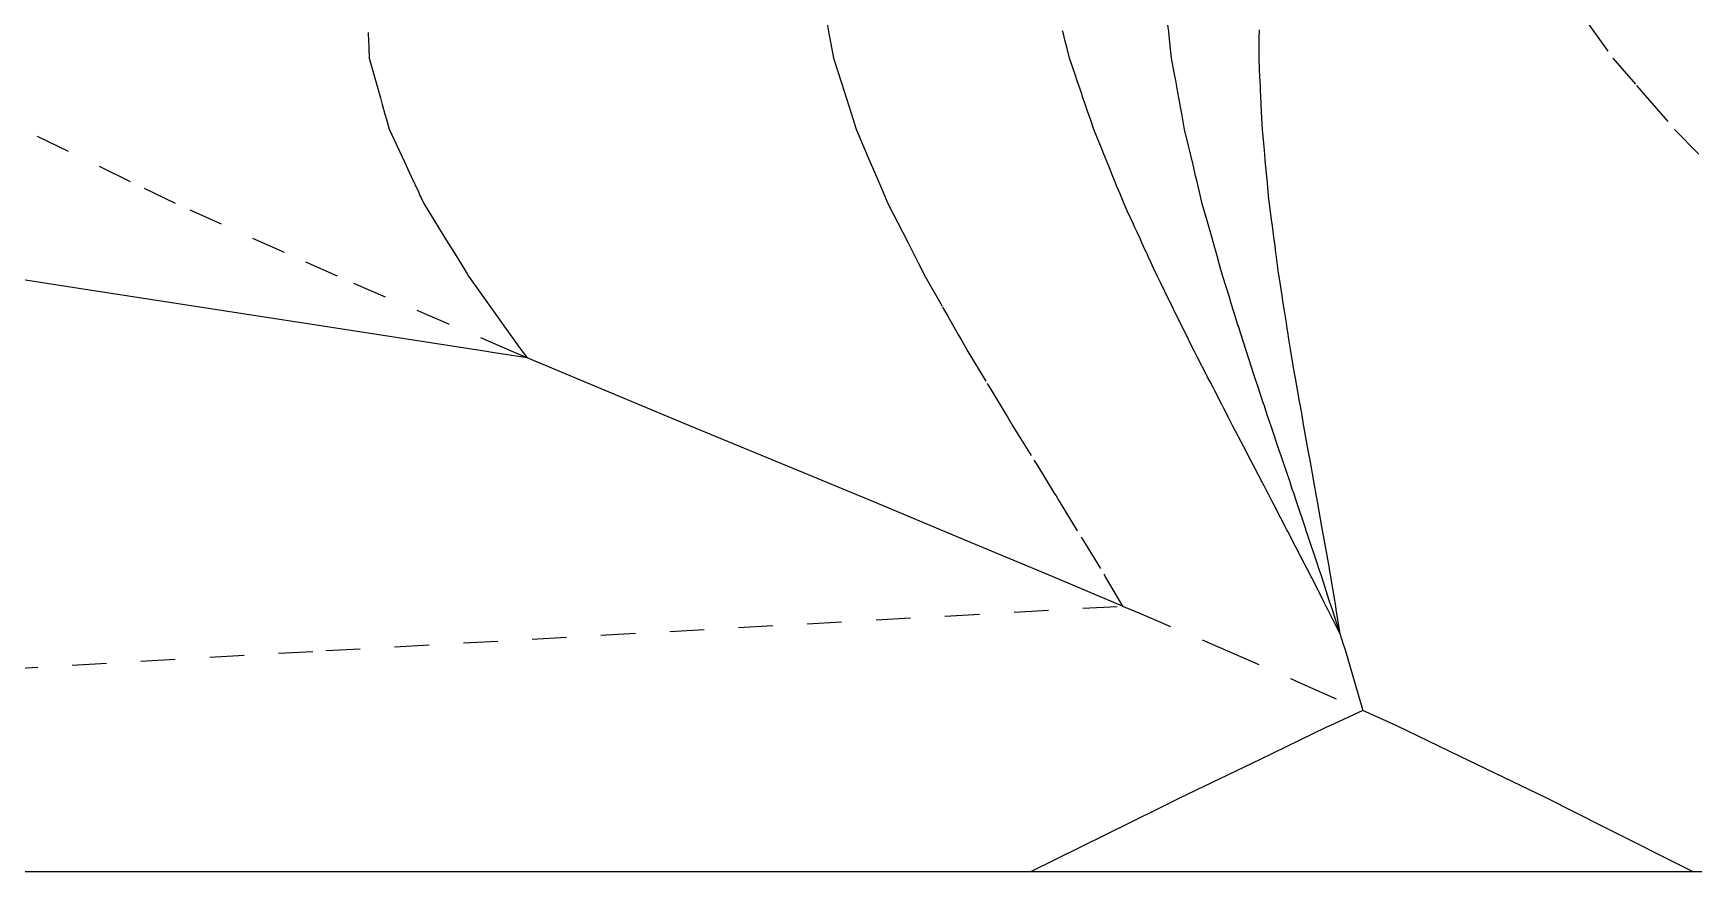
# Model space of a CAD drawing. Extents: x 11 to 203, y -288 to -10.
# Drawn here: x 63.3 to 131.4, y -248.6 to -214.3 of the extents above; entities that cross this region are included whole.
import ezdxf

# ---------------------------------------------------------------- set-up
doc = ezdxf.new("R2010")
doc.units = 0
for name, pattern in [('AI-LINETYPE-1', [2.822222, 1.411111, -1.411111]), ('AI-LINETYPE-4', [2.822222, 1.411111, -1.411111]), ('AI-LINETYPE-5', [2.822222, 1.411111, -1.411111]), ('AI-LINETYPE-6', [2.822222, 1.411111, -1.411111]), ('AI-LINETYPE-7', [2.822222, 1.411111, -1.411111])]:
    doc.linetypes.add(name, pattern=pattern)
for name, color, linetype in [('CUTLINE', 7, 'CONTINUOUS'), ('MOUNTAINLINE', 7, 'CONTINUOUS'), ('VALLEYLINE', 7, 'CONTINUOUS')]:
    doc.layers.add(name, color=color, linetype=linetype)

# ---------------------------------------------------------------- blocks, each defined once
blk = doc.blocks.new('BLOCK_2')
at = {"layer": 'VALLEYLINE', "color": 7, "linetype": 'AI-LINETYPE-1'}
blk.add_lwpolyline([(83.561, -227.546), (82.95, -227.291), (80.35, -226.174), (75.782, -224.212), (73.61, -223.236), (69.152, -221.234), (67.299, -220.337), (62.865, -218.19)], dxfattribs=at)
blk = doc.blocks.new('BLOCK_5')
at = {"layer": 'VALLEYLINE', "color": 7, "linetype": 'AI-LINETYPE-4'}
blk.add_lwpolyline([(127.015, -213.841), (128.045, -215.284), (129.017, -216.404), (129.373, -216.814), (130.574, -218.198), (131.682, -219.325)], dxfattribs=at)
blk = doc.blocks.new('BLOCK_6')
at = {"layer": 'VALLEYLINE', "color": 7, "linetype": 'AI-LINETYPE-5'}
blk.add_lwpolyline([(10.638, -243.259), (21.618, -242.599), (25.873, -242.357), (33.921, -241.897), (75.311, -239.535), (100.69, -238.119), (107.952, -237.713)], dxfattribs=at)
blk = doc.blocks.new('BLOCK_7')
at = {"layer": 'VALLEYLINE', "color": 7, "linetype": 'AI-LINETYPE-6'}
blk.add_lwpolyline([(116.86, -238.836), (116.551, -237.871), (116.502, -237.721), (116.424, -237.479), (116.114, -236.511), (116.017, -236.221), (115.999, -236.167), (115.929, -235.959), (115.551, -234.828), (115.484, -234.63), (115.461, -234.56), (115.081, -233.426), (114.968, -233.091), (114.91, -232.922), (114.848, -232.738), (114.818, -232.646), (114.518, -231.762), (114.437, -231.524), (114.39, -231.382), (114.039, -230.347), (113.913, -229.967), (113.827, -229.708), (113.765, -229.52), (113.723, -229.394), (113.498, -228.714), (113.404, -228.43), (113.337, -228.228), (113.027, -227.295), (112.892, -226.86), (112.789, -226.529), (112.728, -226.336), (112.684, -226.193), (112.518, -225.663), (112.411, -225.323), (112.331, -225.066), (112.066, -224.216), (111.931, -223.742), (111.826, -223.372), (111.774, -223.186), (111.733, -223.044), (111.622, -222.652), (111.514, -222.269), (111.431, -221.978), (111.222, -221.239), (111.093, -220.698), (110.995, -220.287), (110.95, -220.099), (110.918, -219.96), (110.844, -219.653), (110.737, -219.202), (110.658, -218.872), (110.497, -218.197), (110.393, -217.625), (110.317, -217.209), (110.285, -217.035), (110.262, -216.911), (110.222, -216.687), (110.132, -216.2), (110.07, -215.861), (109.965, -215.282), (109.895, -214.638), (109.847, -214.195), (109.828, -214.022), (109.815, -213.905), (109.795, -213.725), (109.735, -213.169), (109.694, -212.8), (109.635, -212.264), (109.621, -211.585), (109.61, -211.141), (109.607, -210.98), (109.604, -210.876), (109.602, -210.739), (109.588, -210.147), (109.58, -209.774), (109.569, -209.3), (109.621, -208.554), (109.655, -208.086), (109.666, -207.928), (109.673, -207.83), (109.681, -207.713), (109.727, -207.067), (109.755, -206.67), (109.787, -206.221), (109.926, -205.4), (110.012, -204.892), (110.039, -204.734), (110.056, -204.635), (110.074, -204.531), (110.193, -203.831), (110.266, -203.398), (110.342, -202.954), (110.574, -202.111), (110.721, -201.574), (110.763, -201.423), (110.79, -201.323), (110.816, -201.227), (111.008, -200.529), (111.133, -200.073), (111.252, -199.641), (111.571, -198.828), (111.793, -198.264), (111.85, -198.121), (111.889, -198.018), (111.926, -197.925), (112.178, -197.285), (112.365, -196.811), (112.532, -196.383), (112.9, -195.646), (113.198, -195.048), (113.265, -194.916), (113.321, -194.802), (113.371, -194.702), (113.643, -194.157), (113.886, -193.669), (114.102, -193.237), (114.496, -192.598), (114.896, -191.948), (114.971, -191.828), (115.052, -191.695), (115.125, -191.578), (115.391, -191.146), (115.703, -190.641), (115.985, -190.184), (116.333, -189.679), (116.807, -188.989), (116.879, -188.886), (116.988, -188.729), (117.088, -188.584), (117.299, -188.276), (117.646, -187.774), (117.976, -187.294), (118.284, -186.874), (118.888, -186.047), (118.955, -185.956), (119.109, -185.746), (119.262, -185.538), (119.422, -185.318), (119.829, -184.763), (120.251, -184.185), (120.456, -183.915), (121.124, -183.035), (121.17, -182.974), (121.358, -182.724), (121.568, -182.448), (121.654, -182.336), (122.061, -181.798), (122.533, -181.174), (122.64, -181.036), (123.414, -180.029), (123.675, -179.691), (123.979, -179.294), (124.422, -178.718), (124.709, -178.344), (125.231, -177.983), (126.801, -176.917), (127.32, -176.563), (128.071, -176.053), (128.792, -175.562), (129.88, -174.822), (130.964, -174.085), (124.707, -178.344), (123.298, -178.749), (121.267, -179.337), (121.058, -179.397), (119.585, -179.823), (118.44, -180.154), (114.922, -181.172), (113.953, -181.456), (111.783, -182.091), (109.954, -182.627), (109.295, -182.82), (108.355, -183.095), (107.515, -183.341), (104.646, -184.182), (102.701, -184.769), (100.846, -185.33), (99.095, -185.86), (98.181, -186.136), (97.526, -186.334), (96.874, -186.532), (94.364, -187.291), (91.838, -188.098), (90.449, -188.542), (89.012, -189.001), (88.098, -189.294), (87.687, -189.425), (87.243, -189.567), (85.328, -190.179), (82.221, -191.282), (81.074, -191.689), (79.823, -192.133), (78.9, -192.461), (78.613, -192.563), (78.288, -192.678), (76.728, -193.232), (73.534, -194.617)], dxfattribs=at)
at = {"layer": 'VALLEYLINE', "color": 7, "linetype": 'AI-LINETYPE-7'}
blk.add_lwpolyline([(114.228, -185.617), (113.867, -185.904), (113.847, -185.888), (113.461, -186.165), (111.888, -187.292), (111.009, -187.96), (110.049, -188.687), (109.771, -188.899), (109.464, -189.132), (108.081, -190.181), (107.235, -190.896), (106.265, -191.715), (106.037, -191.908), (105.775, -192.13), (104.467, -193.235), (103.738, -193.991), (102.888, -194.871), (102.713, -195.052), (102.512, -195.261), (101.432, -196.381), (100.808, -197.195), (100.097, -198.122), (99.957, -198.305), (99.801, -198.508), (98.936, -199.638), (98.462, -200.509), (97.951, -201.446), (97.846, -201.641), (97.735, -201.844), (97.132, -202.951), (96.817, -203.86), (96.505, -204.759), (96.431, -204.972), (96.361, -205.175), (95.999, -206.219), (95.855, -207.126), (95.726, -207.934), (95.689, -208.165), (95.658, -208.363), (95.509, -209.297), (95.525, -210.222), (95.537, -210.953), (95.542, -211.216), (95.545, -211.415), (95.56, -212.262), (95.741, -213.258), (95.865, -213.942), (95.924, -214.268), (95.962, -214.481), (96.107, -215.28), (96.433, -216.297), (96.623, -216.89), (96.747, -217.274), (96.815, -217.487), (97.041, -218.193), (97.52, -219.315), (97.752, -219.858), (97.964, -220.354), (98.06, -220.578), (98.341, -221.236), (98.934, -222.393), (99.164, -222.843), (99.471, -223.441), (99.581, -223.656), (99.867, -224.213), (100.583, -225.472), (100.796, -225.849), (101.232, -226.615), (101.349, -226.82), (101.617, -227.292), (102.41, -228.603), (102.579, -228.885), (103.145, -229.82), (103.249, -229.992), (103.462, -230.344), (104.32, -231.734), (104.436, -231.92), (105.154, -233.083), (105.228, -233.203), (105.364, -233.423), (106.256, -234.884), (106.31, -234.973), (107.184, -236.403), (107.208, -236.442), (107.248, -236.509), (107.952, -237.713), (108.615, -237.994), (112.253, -239.538), (115.411, -240.936), (117.804, -241.992)], dxfattribs=at)
blk = doc.blocks.new('BLOCK_408')
at = {"layer": 'MOUNTAINLINE', "color": 7}
blk.add_lwpolyline([(107.249, -247.075), (104.184, -248.586)], dxfattribs=at)
blk = doc.blocks.new('BLOCK_409')
at = {"layer": 'MOUNTAINLINE', "color": 7}
blk.add_lwpolyline([(109.437, -245.998), (107.249, -247.075)], dxfattribs=at)
blk = doc.blocks.new('BLOCK_410')
at = {"layer": 'MOUNTAINLINE', "color": 7}
blk.add_lwpolyline([(113.587, -243.989), (110.283, -245.582)], dxfattribs=at)
blk = doc.blocks.new('BLOCK_411')
at = {"layer": 'MOUNTAINLINE', "color": 7}
blk.add_lwpolyline([(116.286, -242.688), (113.587, -243.989)], dxfattribs=at)
blk = doc.blocks.new('BLOCK_412')
at = {"layer": 'MOUNTAINLINE', "color": 7}
blk.add_lwpolyline([(116.451, -242.609), (116.286, -242.688)], dxfattribs=at)
blk = doc.blocks.new('BLOCK_413')
at = {"layer": 'MOUNTAINLINE', "color": 7}
blk.add_lwpolyline([(119.2, -242.609), (117.805, -241.992)], dxfattribs=at)
blk = doc.blocks.new('BLOCK_414')
at = {"layer": 'MOUNTAINLINE', "color": 7}
blk.add_lwpolyline([(117.805, -241.992), (116.451, -242.609)], dxfattribs=at)
blk = doc.blocks.new('BLOCK_415')
at = {"layer": 'MOUNTAINLINE', "color": 7}
blk.add_lwpolyline([(121.79, -243.864), (119.2, -242.609)], dxfattribs=at)
blk = doc.blocks.new('BLOCK_416')
at = {"layer": 'MOUNTAINLINE', "color": 7}
blk.add_lwpolyline([(125.342, -245.583), (121.79, -243.864)], dxfattribs=at)
blk = doc.blocks.new('BLOCK_417')
at = {"layer": 'MOUNTAINLINE', "color": 7}
blk.add_lwpolyline([(110.283, -245.582), (109.437, -245.998)], dxfattribs=at)
blk = doc.blocks.new('BLOCK_418')
at = {"layer": 'MOUNTAINLINE', "color": 7}
blk.add_lwpolyline([(127.687, -246.758), (125.342, -245.583)], dxfattribs=at)
blk = doc.blocks.new('BLOCK_419')
at = {"layer": 'MOUNTAINLINE', "color": 7}
blk.add_lwpolyline([(131.339, -248.587), (127.687, -246.758)], dxfattribs=at)
blk = doc.blocks.new('BLOCK_494')
at = {"layer": 'MOUNTAINLINE', "color": 7}
blk.add_lwpolyline([(113.538, -214.98), (113.534, -215.283)], dxfattribs=at)
blk = doc.blocks.new('BLOCK_495')
at = {"layer": 'MOUNTAINLINE', "color": 7}
blk.add_lwpolyline([(113.545, -214.468), (113.538, -214.98)], dxfattribs=at)
blk = doc.blocks.new('BLOCK_496')
at = {"layer": 'MOUNTAINLINE', "color": 7}
blk.add_lwpolyline([(113.55, -214.118), (113.545, -214.468)], dxfattribs=at)
blk = doc.blocks.new('BLOCK_497')
at = {"layer": 'MOUNTAINLINE', "color": 7}
blk.add_lwpolyline([(113.588, -216.422), (113.598, -216.636)], dxfattribs=at)
blk = doc.blocks.new('BLOCK_498')
at = {"layer": 'MOUNTAINLINE', "color": 7}
blk.add_lwpolyline([(113.568, -216.025), (113.588, -216.422)], dxfattribs=at)
blk = doc.blocks.new('BLOCK_499')
at = {"layer": 'MOUNTAINLINE', "color": 7}
blk.add_lwpolyline([(113.556, -215.749), (113.568, -216.025)], dxfattribs=at)
blk = doc.blocks.new('BLOCK_500')
at = {"layer": 'MOUNTAINLINE', "color": 7}
blk.add_lwpolyline([(113.534, -215.283), (113.556, -215.749)], dxfattribs=at)
blk = doc.blocks.new('BLOCK_501')
at = {"layer": 'MOUNTAINLINE', "color": 7}
blk.add_lwpolyline([(113.618, -217.067), (113.621, -217.14)], dxfattribs=at)
blk = doc.blocks.new('BLOCK_502')
at = {"layer": 'MOUNTAINLINE', "color": 7}
blk.add_lwpolyline([(113.611, -216.923), (113.618, -217.067)], dxfattribs=at)
blk = doc.blocks.new('BLOCK_503')
at = {"layer": 'MOUNTAINLINE', "color": 7}
blk.add_lwpolyline([(113.606, -216.821), (113.611, -216.923)], dxfattribs=at)
blk = doc.blocks.new('BLOCK_504')
at = {"layer": 'MOUNTAINLINE', "color": 7}
blk.add_lwpolyline([(113.598, -216.636), (113.606, -216.821)], dxfattribs=at)
blk = doc.blocks.new('BLOCK_505')
at = {"layer": 'MOUNTAINLINE', "color": 7}
blk.add_lwpolyline([(113.661, -217.965), (113.671, -218.197)], dxfattribs=at)
blk = doc.blocks.new('BLOCK_506')
at = {"layer": 'MOUNTAINLINE', "color": 7}
blk.add_lwpolyline([(113.638, -217.486), (113.661, -217.965)], dxfattribs=at)
blk = doc.blocks.new('BLOCK_507')
at = {"layer": 'MOUNTAINLINE', "color": 7}
blk.add_lwpolyline([(113.621, -217.14), (113.638, -217.486)], dxfattribs=at)
blk = doc.blocks.new('BLOCK_508')
at = {"layer": 'MOUNTAINLINE', "color": 7}
blk.add_lwpolyline([(113.788, -219.436), (113.805, -219.607)], dxfattribs=at)
blk = doc.blocks.new('BLOCK_509')
at = {"layer": 'MOUNTAINLINE', "color": 7}
blk.add_lwpolyline([(113.752, -219.05), (113.788, -219.436)], dxfattribs=at)
blk = doc.blocks.new('BLOCK_510')
at = {"layer": 'MOUNTAINLINE', "color": 7}
blk.add_lwpolyline([(113.725, -218.768), (113.752, -219.05)], dxfattribs=at)
blk = doc.blocks.new('BLOCK_511')
at = {"layer": 'MOUNTAINLINE', "color": 7}
blk.add_lwpolyline([(113.671, -218.197), (113.725, -218.768)], dxfattribs=at)
blk = doc.blocks.new('BLOCK_512')
at = {"layer": 'MOUNTAINLINE', "color": 7}
blk.add_lwpolyline([(113.856, -220.154), (113.862, -220.222)], dxfattribs=at)
blk = doc.blocks.new('BLOCK_513')
at = {"layer": 'MOUNTAINLINE', "color": 7}
blk.add_lwpolyline([(113.841, -219.991), (113.856, -220.154)], dxfattribs=at)
blk = doc.blocks.new('BLOCK_514')
at = {"layer": 'MOUNTAINLINE', "color": 7}
blk.add_lwpolyline([(113.829, -219.871), (113.841, -219.991)], dxfattribs=at)
blk = doc.blocks.new('BLOCK_515')
at = {"layer": 'MOUNTAINLINE', "color": 7}
blk.add_lwpolyline([(113.805, -219.607), (113.829, -219.871)], dxfattribs=at)
blk = doc.blocks.new('BLOCK_516')
at = {"layer": 'MOUNTAINLINE', "color": 7}
blk.add_lwpolyline([(113.941, -221.053), (113.959, -221.239)], dxfattribs=at)
blk = doc.blocks.new('BLOCK_517')
at = {"layer": 'MOUNTAINLINE', "color": 7}
blk.add_lwpolyline([(113.897, -220.58), (113.941, -221.053)], dxfattribs=at)
blk = doc.blocks.new('BLOCK_518')
at = {"layer": 'MOUNTAINLINE', "color": 7}
blk.add_lwpolyline([(113.862, -220.222), (113.897, -220.58)], dxfattribs=at)
blk = doc.blocks.new('BLOCK_519')
at = {"layer": 'MOUNTAINLINE', "color": 7}
blk.add_lwpolyline([(114.125, -222.491), (114.141, -222.613)], dxfattribs=at)
blk = doc.blocks.new('BLOCK_520')
at = {"layer": 'MOUNTAINLINE', "color": 7}
blk.add_lwpolyline([(114.08, -222.149), (114.125, -222.491)], dxfattribs=at)
blk = doc.blocks.new('BLOCK_521')
at = {"layer": 'MOUNTAINLINE', "color": 7}
blk.add_lwpolyline([(114.045, -221.891), (114.08, -222.149)], dxfattribs=at)
blk = doc.blocks.new('BLOCK_522')
at = {"layer": 'MOUNTAINLINE', "color": 7}
blk.add_lwpolyline([(113.959, -221.239), (114.045, -221.891)], dxfattribs=at)
blk = doc.blocks.new('BLOCK_523')
at = {"layer": 'MOUNTAINLINE', "color": 7}
blk.add_lwpolyline([(114.227, -223.259), (114.234, -223.316)], dxfattribs=at)
blk = doc.blocks.new('BLOCK_524')
at = {"layer": 'MOUNTAINLINE', "color": 7}
blk.add_lwpolyline([(114.205, -223.091), (114.227, -223.259)], dxfattribs=at)
blk = doc.blocks.new('BLOCK_525')
at = {"layer": 'MOUNTAINLINE', "color": 7}
blk.add_lwpolyline([(114.188, -222.965), (114.205, -223.091)], dxfattribs=at)
blk = doc.blocks.new('BLOCK_526')
at = {"layer": 'MOUNTAINLINE', "color": 7}
blk.add_lwpolyline([(114.141, -222.613), (114.188, -222.965)], dxfattribs=at)
blk = doc.blocks.new('BLOCK_527')
at = {"layer": 'MOUNTAINLINE', "color": 7}
blk.add_lwpolyline([(114.336, -224.08), (114.354, -224.216)], dxfattribs=at)
blk = doc.blocks.new('BLOCK_528')
at = {"layer": 'MOUNTAINLINE', "color": 7}
blk.add_lwpolyline([(114.28, -223.649), (114.336, -224.08)], dxfattribs=at)
blk = doc.blocks.new('BLOCK_529')
at = {"layer": 'MOUNTAINLINE', "color": 7}
blk.add_lwpolyline([(114.234, -223.316), (114.28, -223.649)], dxfattribs=at)
blk = doc.blocks.new('BLOCK_530')
at = {"layer": 'MOUNTAINLINE', "color": 7}
blk.add_lwpolyline([(114.564, -225.541), (114.578, -225.63)], dxfattribs=at)
blk = doc.blocks.new('BLOCK_531')
at = {"layer": 'MOUNTAINLINE', "color": 7}
blk.add_lwpolyline([(114.514, -225.227), (114.564, -225.541)], dxfattribs=at)
blk = doc.blocks.new('BLOCK_532')
at = {"layer": 'MOUNTAINLINE', "color": 7}
blk.add_lwpolyline([(114.477, -224.992), (114.514, -225.227)], dxfattribs=at)
blk = doc.blocks.new('BLOCK_533')
at = {"layer": 'MOUNTAINLINE', "color": 7}
blk.add_lwpolyline([(114.354, -224.216), (114.477, -224.992)], dxfattribs=at)
blk = doc.blocks.new('BLOCK_534')
at = {"layer": 'MOUNTAINLINE', "color": 7}
blk.add_lwpolyline([(114.705, -226.432), (114.712, -226.48)], dxfattribs=at)
blk = doc.blocks.new('BLOCK_535')
at = {"layer": 'MOUNTAINLINE', "color": 7}
blk.add_lwpolyline([(114.676, -226.253), (114.705, -226.432)], dxfattribs=at)
blk = doc.blocks.new('BLOCK_536')
at = {"layer": 'MOUNTAINLINE', "color": 7}
blk.add_lwpolyline([(114.655, -226.12), (114.676, -226.253)], dxfattribs=at)
blk = doc.blocks.new('BLOCK_537')
at = {"layer": 'MOUNTAINLINE', "color": 7}
blk.add_lwpolyline([(114.578, -225.63), (114.655, -226.12)], dxfattribs=at)
blk = doc.blocks.new('BLOCK_538')
at = {"layer": 'MOUNTAINLINE', "color": 7}
blk.add_lwpolyline([(114.824, -227.195), (114.841, -227.295)], dxfattribs=at)
blk = doc.blocks.new('BLOCK_539')
at = {"layer": 'MOUNTAINLINE', "color": 7}
blk.add_lwpolyline([(114.76, -226.788), (114.824, -227.195)], dxfattribs=at)
blk = doc.blocks.new('BLOCK_540')
at = {"layer": 'MOUNTAINLINE', "color": 7}
blk.add_lwpolyline([(114.712, -226.48), (114.76, -226.788)], dxfattribs=at)
blk = doc.blocks.new('BLOCK_541')
at = {"layer": 'MOUNTAINLINE', "color": 7}
blk.add_lwpolyline([(115.074, -228.63), (115.084, -228.689)], dxfattribs=at)
blk = doc.blocks.new('BLOCK_542')
at = {"layer": 'MOUNTAINLINE', "color": 7}
blk.add_lwpolyline([(115.027, -228.361), (115.074, -228.63)], dxfattribs=at)
blk = doc.blocks.new('BLOCK_543')
at = {"layer": 'MOUNTAINLINE', "color": 7}
blk.add_lwpolyline([(114.993, -228.171), (115.027, -228.361)], dxfattribs=at)
blk = doc.blocks.new('BLOCK_544')
at = {"layer": 'MOUNTAINLINE', "color": 7}
blk.add_lwpolyline([(114.841, -227.295), (114.993, -228.171)], dxfattribs=at)
blk = doc.blocks.new('BLOCK_545')
at = {"layer": 'MOUNTAINLINE', "color": 7}
blk.add_lwpolyline([(115.217, -229.454), (115.256, -229.669)], dxfattribs=at)
blk = doc.blocks.new('BLOCK_546')
at = {"layer": 'MOUNTAINLINE', "color": 7}
blk.add_lwpolyline([(115.197, -229.334), (115.217, -229.454)], dxfattribs=at)
blk = doc.blocks.new('BLOCK_547')
at = {"layer": 'MOUNTAINLINE', "color": 7}
blk.add_lwpolyline([(115.084, -228.689), (115.197, -229.334)], dxfattribs=at)
blk = doc.blocks.new('BLOCK_548')
at = {"layer": 'MOUNTAINLINE', "color": 7}
blk.add_lwpolyline([(115.362, -230.28), (115.373, -230.347)], dxfattribs=at)
blk = doc.blocks.new('BLOCK_549')
at = {"layer": 'MOUNTAINLINE', "color": 7}
blk.add_lwpolyline([(115.298, -229.916), (115.362, -230.28)], dxfattribs=at)
blk = doc.blocks.new('BLOCK_550')
at = {"layer": 'MOUNTAINLINE', "color": 7}
blk.add_lwpolyline([(115.256, -229.669), (115.298, -229.916)], dxfattribs=at)
blk = doc.blocks.new('BLOCK_551')
at = {"layer": 'MOUNTAINLINE', "color": 7}
blk.add_lwpolyline([(115.578, -231.477), (115.626, -231.744)], dxfattribs=at)
blk = doc.blocks.new('BLOCK_552')
at = {"layer": 'MOUNTAINLINE', "color": 7}
blk.add_lwpolyline([(115.553, -231.341), (115.578, -231.477)], dxfattribs=at)
blk = doc.blocks.new('BLOCK_553')
at = {"layer": 'MOUNTAINLINE', "color": 7}
blk.add_lwpolyline([(115.373, -230.347), (115.553, -231.341)], dxfattribs=at)
blk = doc.blocks.new('BLOCK_554')
at = {"layer": 'MOUNTAINLINE', "color": 7}
blk.add_lwpolyline([(115.797, -232.691), (115.834, -232.895)], dxfattribs=at)
blk = doc.blocks.new('BLOCK_555')
at = {"layer": 'MOUNTAINLINE', "color": 7}
blk.add_lwpolyline([(115.78, -232.602), (115.797, -232.691)], dxfattribs=at)
blk = doc.blocks.new('BLOCK_556')
at = {"layer": 'MOUNTAINLINE', "color": 7}
blk.add_lwpolyline([(115.626, -231.744), (115.78, -232.602)], dxfattribs=at)
blk = doc.blocks.new('BLOCK_557')
at = {"layer": 'MOUNTAINLINE', "color": 7}
blk.add_lwpolyline([(115.863, -233.06), (115.929, -233.426)], dxfattribs=at)
blk = doc.blocks.new('BLOCK_558')
at = {"layer": 'MOUNTAINLINE', "color": 7}
blk.add_lwpolyline([(115.834, -232.895), (115.863, -233.06)], dxfattribs=at)
blk = doc.blocks.new('BLOCK_559')
at = {"layer": 'MOUNTAINLINE', "color": 7}
blk.add_lwpolyline([(116.138, -234.605), (116.177, -234.818)], dxfattribs=at)
blk = doc.blocks.new('BLOCK_560')
at = {"layer": 'MOUNTAINLINE', "color": 7}
blk.add_lwpolyline([(116.127, -234.536), (116.138, -234.605)], dxfattribs=at)
blk = doc.blocks.new('BLOCK_561')
at = {"layer": 'MOUNTAINLINE', "color": 7}
blk.add_lwpolyline([(115.929, -233.426), (116.127, -234.536)], dxfattribs=at)
blk = doc.blocks.new('BLOCK_562')
at = {"layer": 'MOUNTAINLINE', "color": 7}
blk.add_lwpolyline([(116.375, -235.937), (116.414, -236.154)], dxfattribs=at)
blk = doc.blocks.new('BLOCK_563')
at = {"layer": 'MOUNTAINLINE', "color": 7}
blk.add_lwpolyline([(116.177, -234.818), (116.375, -235.937)], dxfattribs=at)
blk = doc.blocks.new('BLOCK_564')
at = {"layer": 'MOUNTAINLINE', "color": 7}
blk.add_lwpolyline([(116.423, -236.207), (116.476, -236.511)], dxfattribs=at)
blk = doc.blocks.new('BLOCK_565')
at = {"layer": 'MOUNTAINLINE', "color": 7}
blk.add_lwpolyline([(116.414, -236.154), (116.423, -236.207)], dxfattribs=at)
blk = doc.blocks.new('BLOCK_566')
at = {"layer": 'MOUNTAINLINE', "color": 7}
blk.add_lwpolyline([(116.7, -237.865), (116.861, -238.835)], dxfattribs=at)
blk = doc.blocks.new('BLOCK_567')
at = {"layer": 'MOUNTAINLINE', "color": 7}
blk.add_lwpolyline([(116.675, -237.714), (116.7, -237.865)], dxfattribs=at)
blk = doc.blocks.new('BLOCK_568')
at = {"layer": 'MOUNTAINLINE', "color": 7}
blk.add_lwpolyline([(116.635, -237.472), (116.675, -237.714)], dxfattribs=at)
blk = doc.blocks.new('BLOCK_569')
at = {"layer": 'MOUNTAINLINE', "color": 7}
blk.add_lwpolyline([(116.476, -236.511), (116.635, -237.472)], dxfattribs=at)
blk = doc.blocks.new('BLOCK_570')
at = {"layer": 'MOUNTAINLINE', "color": 7}
blk.add_lwpolyline([(116.859, -238.835), (117, -239.273)], dxfattribs=at)
blk = doc.blocks.new('BLOCK_571')
at = {"layer": 'MOUNTAINLINE', "color": 7}
blk.add_lwpolyline([(117, -239.273), (117.034, -239.38)], dxfattribs=at)
blk = doc.blocks.new('BLOCK_572')
at = {"layer": 'MOUNTAINLINE', "color": 7}
blk.add_lwpolyline([(117.034, -239.38), (117.085, -239.54)], dxfattribs=at)
blk = doc.blocks.new('BLOCK_573')
at = {"layer": 'MOUNTAINLINE', "color": 7}
blk.add_lwpolyline([(117.085, -239.54), (117.485, -240.903)], dxfattribs=at)
blk = doc.blocks.new('BLOCK_574')
at = {"layer": 'MOUNTAINLINE', "color": 7}
blk.add_lwpolyline([(117.485, -240.903), (117.805, -241.992)], dxfattribs=at)
blk = doc.blocks.new('BLOCK_640')
at = {"layer": 'MOUNTAINLINE', "color": 7}
blk.add_lwpolyline([(65.187, -224.712), (61.943, -224.21)], dxfattribs=at)
blk = doc.blocks.new('BLOCK_641')
at = {"layer": 'MOUNTAINLINE', "color": 7}
blk.add_lwpolyline([(82.119, -227.326), (81.89, -227.292)], dxfattribs=at)
blk = doc.blocks.new('BLOCK_642')
at = {"layer": 'MOUNTAINLINE', "color": 7}
blk.add_lwpolyline([(87.339, -229.126), (83.561, -227.546)], dxfattribs=at)
blk = doc.blocks.new('BLOCK_643')
at = {"layer": 'MOUNTAINLINE', "color": 7}
blk.add_lwpolyline([(83.561, -227.546), (82.119, -227.326)], dxfattribs=at)
blk = doc.blocks.new('BLOCK_644')
at = {"layer": 'MOUNTAINLINE', "color": 7}
blk.add_lwpolyline([(107.951, -237.713), (105.113, -236.509)], dxfattribs=at)
blk = doc.blocks.new('BLOCK_645')
at = {"layer": 'MOUNTAINLINE', "color": 7}
blk.add_lwpolyline([(94.451, -232.08), (90.253, -230.343)], dxfattribs=at)
blk = doc.blocks.new('BLOCK_646')
at = {"layer": 'MOUNTAINLINE', "color": 7}
blk.add_lwpolyline([(101.603, -235.049), (97.696, -233.422)], dxfattribs=at)
blk = doc.blocks.new('BLOCK_647')
at = {"layer": 'MOUNTAINLINE', "color": 7}
blk.add_lwpolyline([(105.113, -236.509), (101.603, -235.049)], dxfattribs=at)
blk = doc.blocks.new('BLOCK_648')
at = {"layer": 'MOUNTAINLINE', "color": 7}
blk.add_lwpolyline([(97.696, -233.422), (94.451, -232.08)], dxfattribs=at)
blk = doc.blocks.new('BLOCK_649')
at = {"layer": 'MOUNTAINLINE', "color": 7}
blk.add_lwpolyline([(90.253, -230.343), (87.339, -229.126)], dxfattribs=at)
blk = doc.blocks.new('BLOCK_650')
at = {"layer": 'MOUNTAINLINE', "color": 7}
blk.add_lwpolyline([(81.89, -227.292), (75.192, -226.257)], dxfattribs=at)
blk = doc.blocks.new('BLOCK_651')
at = {"layer": 'MOUNTAINLINE', "color": 7}
blk.add_lwpolyline([(75.192, -226.257), (65.187, -224.712)], dxfattribs=at)
blk = doc.blocks.new('BLOCK_746')
at = {"layer": 'MOUNTAINLINE', "color": 7}
blk.add_lwpolyline([(83.339, -227.26), (83.561, -227.546)], dxfattribs=at)
blk = doc.blocks.new('BLOCK_747')
at = {"layer": 'MOUNTAINLINE', "color": 7}
blk.add_lwpolyline([(82.415, -225.967), (82.51, -226.099)], dxfattribs=at)
blk = doc.blocks.new('BLOCK_748')
at = {"layer": 'MOUNTAINLINE', "color": 7}
blk.add_lwpolyline([(80.973, -223.907), (81.054, -224.04)], dxfattribs=at)
blk = doc.blocks.new('BLOCK_749')
at = {"layer": 'MOUNTAINLINE', "color": 7}
blk.add_lwpolyline([(80.228, -222.701), (80.418, -223.009)], dxfattribs=at)
blk = doc.blocks.new('BLOCK_750')
at = {"layer": 'MOUNTAINLINE', "color": 7}
blk.add_lwpolyline([(79.324, -221.234), (80.228, -222.701)], dxfattribs=at)
blk = doc.blocks.new('BLOCK_751')
at = {"layer": 'MOUNTAINLINE', "color": 7}
blk.add_lwpolyline([(79.217, -221.005), (79.324, -221.234)], dxfattribs=at)
blk = doc.blocks.new('BLOCK_752')
at = {"layer": 'MOUNTAINLINE', "color": 7}
blk.add_lwpolyline([(79.18, -220.928), (79.217, -221.005)], dxfattribs=at)
blk = doc.blocks.new('BLOCK_753')
at = {"layer": 'MOUNTAINLINE', "color": 7}
blk.add_lwpolyline([(79.1, -220.755), (79.18, -220.928)], dxfattribs=at)
blk = doc.blocks.new('BLOCK_754')
at = {"layer": 'MOUNTAINLINE', "color": 7}
blk.add_lwpolyline([(78.528, -219.528), (78.725, -219.95)], dxfattribs=at)
blk = doc.blocks.new('BLOCK_755')
at = {"layer": 'MOUNTAINLINE', "color": 7}
blk.add_lwpolyline([(77.744, -217.617), (77.791, -217.787)], dxfattribs=at)
blk = doc.blocks.new('BLOCK_756')
at = {"layer": 'MOUNTAINLINE', "color": 7}
blk.add_lwpolyline([(77.412, -216.433), (77.544, -216.903)], dxfattribs=at)
blk = doc.blocks.new('BLOCK_757')
at = {"layer": 'MOUNTAINLINE', "color": 7}
blk.add_lwpolyline([(77.088, -215.278), (77.412, -216.433)], dxfattribs=at)
blk = doc.blocks.new('BLOCK_758')
at = {"layer": 'MOUNTAINLINE', "color": 7}
blk.add_lwpolyline([(77.072, -214.871), (77.088, -215.278)], dxfattribs=at)
blk = doc.blocks.new('BLOCK_759')
at = {"layer": 'MOUNTAINLINE', "color": 7}
blk.add_lwpolyline([(77.067, -214.762), (77.072, -214.871)], dxfattribs=at)
blk = doc.blocks.new('BLOCK_764')
at = {"layer": 'MOUNTAINLINE', "color": 7}
blk.add_lwpolyline([(77.046, -214.235), (77.061, -214.595)], dxfattribs=at)
blk = doc.blocks.new('BLOCK_765')
at = {"layer": 'MOUNTAINLINE', "color": 7}
blk.add_lwpolyline([(77.061, -214.595), (77.067, -214.762)], dxfattribs=at)
blk = doc.blocks.new('BLOCK_766')
at = {"layer": 'MOUNTAINLINE', "color": 7}
blk.add_lwpolyline([(77.62, -217.177), (77.744, -217.617)], dxfattribs=at)
blk = doc.blocks.new('BLOCK_767')
at = {"layer": 'MOUNTAINLINE', "color": 7}
blk.add_lwpolyline([(77.544, -216.903), (77.62, -217.177)], dxfattribs=at)
blk = doc.blocks.new('BLOCK_768')
at = {"layer": 'MOUNTAINLINE', "color": 7}
blk.add_lwpolyline([(77.905, -218.192), (78.528, -219.528)], dxfattribs=at)
blk = doc.blocks.new('BLOCK_769')
at = {"layer": 'MOUNTAINLINE', "color": 7}
blk.add_lwpolyline([(77.818, -217.881), (77.905, -218.192)], dxfattribs=at)
blk = doc.blocks.new('BLOCK_770')
at = {"layer": 'MOUNTAINLINE', "color": 7}
blk.add_lwpolyline([(77.791, -217.787), (77.818, -217.881)], dxfattribs=at)
blk = doc.blocks.new('BLOCK_771')
at = {"layer": 'MOUNTAINLINE', "color": 7}
blk.add_lwpolyline([(78.82, -220.155), (79.1, -220.755)], dxfattribs=at)
blk = doc.blocks.new('BLOCK_772')
at = {"layer": 'MOUNTAINLINE', "color": 7}
blk.add_lwpolyline([(78.725, -219.95), (78.82, -220.155)], dxfattribs=at)
blk = doc.blocks.new('BLOCK_773')
at = {"layer": 'MOUNTAINLINE', "color": 7}
blk.add_lwpolyline([(80.493, -223.13), (80.973, -223.907)], dxfattribs=at)
blk = doc.blocks.new('BLOCK_774')
at = {"layer": 'MOUNTAINLINE', "color": 7}
blk.add_lwpolyline([(80.418, -223.009), (80.493, -223.13)], dxfattribs=at)
blk = doc.blocks.new('BLOCK_775')
at = {"layer": 'MOUNTAINLINE', "color": 7}
blk.add_lwpolyline([(81.16, -224.212), (82.415, -225.967)], dxfattribs=at)
blk = doc.blocks.new('BLOCK_776')
at = {"layer": 'MOUNTAINLINE', "color": 7}
blk.add_lwpolyline([(81.084, -224.088), (81.16, -224.212)], dxfattribs=at)
blk = doc.blocks.new('BLOCK_777')
at = {"layer": 'MOUNTAINLINE', "color": 7}
blk.add_lwpolyline([(81.054, -224.04), (81.084, -224.088)], dxfattribs=at)
blk = doc.blocks.new('BLOCK_778')
at = {"layer": 'MOUNTAINLINE', "color": 7}
blk.add_lwpolyline([(82.538, -226.14), (83.339, -227.26)], dxfattribs=at)
blk = doc.blocks.new('BLOCK_779')
at = {"layer": 'MOUNTAINLINE', "color": 7}
blk.add_lwpolyline([(82.51, -226.099), (82.538, -226.14)], dxfattribs=at)
blk = doc.blocks.new('BLOCK_842')
at = {"layer": 'MOUNTAINLINE', "color": 7}
blk.add_lwpolyline([(105.591, -214.53), (105.529, -214.283)], dxfattribs=at)
blk = doc.blocks.new('BLOCK_843')
at = {"layer": 'MOUNTAINLINE', "color": 7}
blk.add_lwpolyline([(105.886, -215.588), (105.781, -215.281)], dxfattribs=at)
blk = doc.blocks.new('BLOCK_844')
at = {"layer": 'MOUNTAINLINE', "color": 7}
blk.add_lwpolyline([(106.083, -216.165), (106.023, -215.99)], dxfattribs=at)
blk = doc.blocks.new('BLOCK_845')
at = {"layer": 'MOUNTAINLINE', "color": 7}
blk.add_lwpolyline([(106.319, -216.857), (106.281, -216.745)], dxfattribs=at)
blk = doc.blocks.new('BLOCK_846')
at = {"layer": 'MOUNTAINLINE', "color": 7}
blk.add_lwpolyline([(106.394, -217.076), (106.372, -217.015)], dxfattribs=at)
blk = doc.blocks.new('BLOCK_847')
at = {"layer": 'MOUNTAINLINE', "color": 7}
blk.add_lwpolyline([(106.534, -217.489), (106.466, -217.288)], dxfattribs=at)
blk = doc.blocks.new('BLOCK_848')
at = {"layer": 'MOUNTAINLINE', "color": 7}
blk.add_lwpolyline([(106.901, -218.506), (106.775, -218.195)], dxfattribs=at)
blk = doc.blocks.new('BLOCK_849')
at = {"layer": 'MOUNTAINLINE', "color": 7}
blk.add_lwpolyline([(107.159, -219.138), (107.099, -218.991)], dxfattribs=at)
blk = doc.blocks.new('BLOCK_850')
at = {"layer": 'MOUNTAINLINE', "color": 7}
blk.add_lwpolyline([(107.444, -219.838), (107.39, -219.706)], dxfattribs=at)
blk = doc.blocks.new('BLOCK_851')
at = {"layer": 'MOUNTAINLINE', "color": 7}
blk.add_lwpolyline([(107.559, -220.12), (107.535, -220.062)], dxfattribs=at)
blk = doc.blocks.new('BLOCK_852')
at = {"layer": 'MOUNTAINLINE', "color": 7}
blk.add_lwpolyline([(107.726, -220.532), (107.657, -220.362)], dxfattribs=at)
blk = doc.blocks.new('BLOCK_853')
at = {"layer": 'MOUNTAINLINE', "color": 7}
blk.add_lwpolyline([(108.146, -221.527), (108.014, -221.238)], dxfattribs=at)
blk = doc.blocks.new('BLOCK_854')
at = {"layer": 'MOUNTAINLINE', "color": 7}
blk.add_lwpolyline([(108.45, -222.187), (108.4, -222.078)], dxfattribs=at)
blk = doc.blocks.new('BLOCK_855')
at = {"layer": 'MOUNTAINLINE', "color": 7}
blk.add_lwpolyline([(108.749, -222.838), (108.684, -222.697)], dxfattribs=at)
blk = doc.blocks.new('BLOCK_856')
at = {"layer": 'MOUNTAINLINE', "color": 7}
blk.add_lwpolyline([(108.909, -223.186), (108.886, -223.135)], dxfattribs=at)
blk = doc.blocks.new('BLOCK_857')
at = {"layer": 'MOUNTAINLINE', "color": 7}
blk.add_lwpolyline([(109.083, -223.564), (109.024, -223.436)], dxfattribs=at)
blk = doc.blocks.new('BLOCK_858')
at = {"layer": 'MOUNTAINLINE', "color": 7}
blk.add_lwpolyline([(109.52, -224.494), (109.382, -224.215)], dxfattribs=at)
blk = doc.blocks.new('BLOCK_859')
at = {"layer": 'MOUNTAINLINE', "color": 7}
blk.add_lwpolyline([(109.884, -225.232), (109.844, -225.151)], dxfattribs=at)
blk = doc.blocks.new('BLOCK_860')
at = {"layer": 'MOUNTAINLINE', "color": 7}
blk.add_lwpolyline([(110.194, -225.859), (110.116, -225.701)], dxfattribs=at)
blk = doc.blocks.new('BLOCK_861')
at = {"layer": 'MOUNTAINLINE', "color": 7}
blk.add_lwpolyline([(110.598, -226.678), (110.552, -226.586)], dxfattribs=at)
blk = doc.blocks.new('BLOCK_862')
at = {"layer": 'MOUNTAINLINE', "color": 7}
blk.add_lwpolyline([(111.03, -227.541), (110.901, -227.294)], dxfattribs=at)
blk = doc.blocks.new('BLOCK_863')
at = {"layer": 'MOUNTAINLINE', "color": 7}
blk.add_lwpolyline([(111.442, -228.343), (111.416, -228.294)], dxfattribs=at)
blk = doc.blocks.new('BLOCK_864')
at = {"layer": 'MOUNTAINLINE', "color": 7}
blk.add_lwpolyline([(111.731, -228.902), (111.648, -228.742)], dxfattribs=at)
blk = doc.blocks.new('BLOCK_865')
at = {"layer": 'MOUNTAINLINE', "color": 7}
blk.add_lwpolyline([(112.197, -229.808), (112.169, -229.752)], dxfattribs=at)
blk = doc.blocks.new('BLOCK_866')
at = {"layer": 'MOUNTAINLINE', "color": 7}
blk.add_lwpolyline([(112.584, -230.554), (112.474, -230.345)], dxfattribs=at)
blk = doc.blocks.new('BLOCK_867')
at = {"layer": 'MOUNTAINLINE', "color": 7}
blk.add_lwpolyline([(113.305, -231.932), (113.227, -231.781)], dxfattribs=at)
blk = doc.blocks.new('BLOCK_868')
at = {"layer": 'MOUNTAINLINE', "color": 7}
blk.add_lwpolyline([(114.165, -233.577), (114.087, -233.425)], dxfattribs=at)
blk = doc.blocks.new('BLOCK_869')
at = {"layer": 'MOUNTAINLINE', "color": 7}
blk.add_lwpolyline([(114.88, -234.953), (114.821, -234.838)], dxfattribs=at)
blk = doc.blocks.new('BLOCK_870')
at = {"layer": 'MOUNTAINLINE', "color": 7}
blk.add_lwpolyline([(115.718, -236.569), (115.688, -236.511)], dxfattribs=at)
blk = doc.blocks.new('BLOCK_871')
at = {"layer": 'MOUNTAINLINE', "color": 7}
blk.add_lwpolyline([(116.402, -237.928), (116.374, -237.874)], dxfattribs=at)
blk = doc.blocks.new('BLOCK_872')
at = {"layer": 'MOUNTAINLINE', "color": 7}
blk.add_lwpolyline([(116.86, -238.835), (116.402, -237.928)], dxfattribs=at)
blk = doc.blocks.new('BLOCK_873')
at = {"layer": 'MOUNTAINLINE', "color": 7}
blk.add_lwpolyline([(116.374, -237.874), (116.301, -237.727)], dxfattribs=at)
blk = doc.blocks.new('BLOCK_874')
at = {"layer": 'MOUNTAINLINE', "color": 7}
blk.add_lwpolyline([(116.301, -237.727), (116.178, -237.484)], dxfattribs=at)
blk = doc.blocks.new('BLOCK_875')
at = {"layer": 'MOUNTAINLINE', "color": 7}
blk.add_lwpolyline([(116.178, -237.484), (115.718, -236.569)], dxfattribs=at)
blk = doc.blocks.new('BLOCK_876')
at = {"layer": 'MOUNTAINLINE', "color": 7}
blk.add_lwpolyline([(115.688, -236.511), (115.545, -236.235)], dxfattribs=at)
blk = doc.blocks.new('BLOCK_877')
at = {"layer": 'MOUNTAINLINE', "color": 7}
blk.add_lwpolyline([(115.545, -236.235), (115.517, -236.182)], dxfattribs=at)
blk = doc.blocks.new('BLOCK_878')
at = {"layer": 'MOUNTAINLINE', "color": 7}
blk.add_lwpolyline([(115.517, -236.182), (115.416, -235.985)], dxfattribs=at)
blk = doc.blocks.new('BLOCK_879')
at = {"layer": 'MOUNTAINLINE', "color": 7}
blk.add_lwpolyline([(115.416, -235.985), (114.88, -234.953)], dxfattribs=at)
blk = doc.blocks.new('BLOCK_880')
at = {"layer": 'MOUNTAINLINE', "color": 7}
blk.add_lwpolyline([(114.821, -234.838), (114.727, -234.658)], dxfattribs=at)
blk = doc.blocks.new('BLOCK_881')
at = {"layer": 'MOUNTAINLINE', "color": 7}
blk.add_lwpolyline([(114.727, -234.658), (114.689, -234.586)], dxfattribs=at)
blk = doc.blocks.new('BLOCK_882')
at = {"layer": 'MOUNTAINLINE', "color": 7}
blk.add_lwpolyline([(114.689, -234.586), (114.165, -233.577)], dxfattribs=at)
blk = doc.blocks.new('BLOCK_883')
at = {"layer": 'MOUNTAINLINE', "color": 7}
blk.add_lwpolyline([(114.087, -233.425), (113.93, -233.127)], dxfattribs=at)
blk = doc.blocks.new('BLOCK_884')
at = {"layer": 'MOUNTAINLINE', "color": 7}
blk.add_lwpolyline([(113.93, -233.127), (113.839, -232.953)], dxfattribs=at)
blk = doc.blocks.new('BLOCK_885')
at = {"layer": 'MOUNTAINLINE', "color": 7}
blk.add_lwpolyline([(113.839, -232.953), (113.755, -232.79)], dxfattribs=at)
blk = doc.blocks.new('BLOCK_886')
at = {"layer": 'MOUNTAINLINE', "color": 7}
blk.add_lwpolyline([(113.755, -232.79), (113.705, -232.696)], dxfattribs=at)
blk = doc.blocks.new('BLOCK_887')
at = {"layer": 'MOUNTAINLINE', "color": 7}
blk.add_lwpolyline([(113.705, -232.696), (113.305, -231.932)], dxfattribs=at)
blk = doc.blocks.new('BLOCK_888')
at = {"layer": 'MOUNTAINLINE', "color": 7}
blk.add_lwpolyline([(113.227, -231.781), (113.119, -231.575)], dxfattribs=at)
blk = doc.blocks.new('BLOCK_889')
at = {"layer": 'MOUNTAINLINE', "color": 7}
blk.add_lwpolyline([(113.119, -231.575), (113.042, -231.428)], dxfattribs=at)
blk = doc.blocks.new('BLOCK_890')
at = {"layer": 'MOUNTAINLINE', "color": 7}
blk.add_lwpolyline([(113.042, -231.428), (112.584, -230.554)], dxfattribs=at)
blk = doc.blocks.new('BLOCK_891')
at = {"layer": 'MOUNTAINLINE', "color": 7}
blk.add_lwpolyline([(112.474, -230.345), (112.309, -230.024)], dxfattribs=at)
blk = doc.blocks.new('BLOCK_892')
at = {"layer": 'MOUNTAINLINE', "color": 7}
blk.add_lwpolyline([(112.309, -230.024), (112.197, -229.808)], dxfattribs=at)
blk = doc.blocks.new('BLOCK_893')
at = {"layer": 'MOUNTAINLINE', "color": 7}
blk.add_lwpolyline([(112.169, -229.752), (112.087, -229.594)], dxfattribs=at)
blk = doc.blocks.new('BLOCK_894')
at = {"layer": 'MOUNTAINLINE', "color": 7}
blk.add_lwpolyline([(112.087, -229.594), (112.019, -229.462)], dxfattribs=at)
blk = doc.blocks.new('BLOCK_895')
at = {"layer": 'MOUNTAINLINE', "color": 7}
blk.add_lwpolyline([(112.019, -229.462), (111.731, -228.902)], dxfattribs=at)
blk = doc.blocks.new('BLOCK_896')
at = {"layer": 'MOUNTAINLINE', "color": 7}
blk.add_lwpolyline([(111.648, -228.742), (111.528, -228.508)], dxfattribs=at)
blk = doc.blocks.new('BLOCK_897')
at = {"layer": 'MOUNTAINLINE', "color": 7}
blk.add_lwpolyline([(111.528, -228.508), (111.442, -228.343)], dxfattribs=at)
blk = doc.blocks.new('BLOCK_898')
at = {"layer": 'MOUNTAINLINE', "color": 7}
blk.add_lwpolyline([(111.416, -228.294), (111.03, -227.541)], dxfattribs=at)
blk = doc.blocks.new('BLOCK_899')
at = {"layer": 'MOUNTAINLINE', "color": 7}
blk.add_lwpolyline([(110.901, -227.294), (110.728, -226.942)], dxfattribs=at)
blk = doc.blocks.new('BLOCK_900')
at = {"layer": 'MOUNTAINLINE', "color": 7}
blk.add_lwpolyline([(110.728, -226.942), (110.598, -226.678)], dxfattribs=at)
blk = doc.blocks.new('BLOCK_901')
at = {"layer": 'MOUNTAINLINE', "color": 7}
blk.add_lwpolyline([(110.552, -226.586), (110.476, -226.431)], dxfattribs=at)
blk = doc.blocks.new('BLOCK_902')
at = {"layer": 'MOUNTAINLINE', "color": 7}
blk.add_lwpolyline([(110.476, -226.431), (110.4, -226.277)], dxfattribs=at)
blk = doc.blocks.new('BLOCK_903')
at = {"layer": 'MOUNTAINLINE', "color": 7}
blk.add_lwpolyline([(110.4, -226.277), (110.194, -225.859)], dxfattribs=at)
blk = doc.blocks.new('BLOCK_904')
at = {"layer": 'MOUNTAINLINE', "color": 7}
blk.add_lwpolyline([(110.116, -225.701), (109.983, -225.433)], dxfattribs=at)
blk = doc.blocks.new('BLOCK_905')
at = {"layer": 'MOUNTAINLINE', "color": 7}
blk.add_lwpolyline([(109.983, -225.433), (109.884, -225.232)], dxfattribs=at)
blk = doc.blocks.new('BLOCK_906')
at = {"layer": 'MOUNTAINLINE', "color": 7}
blk.add_lwpolyline([(109.844, -225.151), (109.52, -224.494)], dxfattribs=at)
blk = doc.blocks.new('BLOCK_907')
at = {"layer": 'MOUNTAINLINE', "color": 7}
blk.add_lwpolyline([(109.382, -224.215), (109.213, -223.847)], dxfattribs=at)
blk = doc.blocks.new('BLOCK_908')
at = {"layer": 'MOUNTAINLINE', "color": 7}
blk.add_lwpolyline([(109.213, -223.847), (109.083, -223.564)], dxfattribs=at)
blk = doc.blocks.new('BLOCK_909')
at = {"layer": 'MOUNTAINLINE', "color": 7}
blk.add_lwpolyline([(109.024, -223.436), (108.958, -223.294)], dxfattribs=at)
blk = doc.blocks.new('BLOCK_910')
at = {"layer": 'MOUNTAINLINE', "color": 7}
blk.add_lwpolyline([(108.958, -223.294), (108.909, -223.186)], dxfattribs=at)
blk = doc.blocks.new('BLOCK_911')
at = {"layer": 'MOUNTAINLINE', "color": 7}
blk.add_lwpolyline([(108.886, -223.135), (108.749, -222.838)], dxfattribs=at)
blk = doc.blocks.new('BLOCK_912')
at = {"layer": 'MOUNTAINLINE', "color": 7}
blk.add_lwpolyline([(108.684, -222.697), (108.551, -222.406)], dxfattribs=at)
blk = doc.blocks.new('BLOCK_913')
at = {"layer": 'MOUNTAINLINE', "color": 7}
blk.add_lwpolyline([(108.551, -222.406), (108.45, -222.187)], dxfattribs=at)
blk = doc.blocks.new('BLOCK_914')
at = {"layer": 'MOUNTAINLINE', "color": 7}
blk.add_lwpolyline([(108.4, -222.078), (108.146, -221.527)], dxfattribs=at)
blk = doc.blocks.new('BLOCK_915')
at = {"layer": 'MOUNTAINLINE', "color": 7}
blk.add_lwpolyline([(108.014, -221.238), (107.85, -220.835)], dxfattribs=at)
blk = doc.blocks.new('BLOCK_916')
at = {"layer": 'MOUNTAINLINE', "color": 7}
blk.add_lwpolyline([(107.85, -220.835), (107.726, -220.532)], dxfattribs=at)
blk = doc.blocks.new('BLOCK_917')
at = {"layer": 'MOUNTAINLINE', "color": 7}
blk.add_lwpolyline([(107.657, -220.362), (107.6, -220.224)], dxfattribs=at)
blk = doc.blocks.new('BLOCK_918')
at = {"layer": 'MOUNTAINLINE', "color": 7}
blk.add_lwpolyline([(107.6, -220.224), (107.559, -220.12)], dxfattribs=at)
blk = doc.blocks.new('BLOCK_919')
at = {"layer": 'MOUNTAINLINE', "color": 7}
blk.add_lwpolyline([(107.535, -220.062), (107.444, -219.838)], dxfattribs=at)
blk = doc.blocks.new('BLOCK_920')
at = {"layer": 'MOUNTAINLINE', "color": 7}
blk.add_lwpolyline([(107.39, -219.706), (107.256, -219.377)], dxfattribs=at)
blk = doc.blocks.new('BLOCK_921')
at = {"layer": 'MOUNTAINLINE', "color": 7}
blk.add_lwpolyline([(107.256, -219.377), (107.159, -219.138)], dxfattribs=at)
blk = doc.blocks.new('BLOCK_922')
at = {"layer": 'MOUNTAINLINE', "color": 7}
blk.add_lwpolyline([(107.099, -218.991), (106.901, -218.506)], dxfattribs=at)
blk = doc.blocks.new('BLOCK_923')
at = {"layer": 'MOUNTAINLINE', "color": 7}
blk.add_lwpolyline([(106.775, -218.195), (106.635, -217.784)], dxfattribs=at)
blk = doc.blocks.new('BLOCK_924')
at = {"layer": 'MOUNTAINLINE', "color": 7}
blk.add_lwpolyline([(106.635, -217.784), (106.534, -217.489)], dxfattribs=at)
blk = doc.blocks.new('BLOCK_925')
at = {"layer": 'MOUNTAINLINE', "color": 7}
blk.add_lwpolyline([(106.466, -217.288), (106.423, -217.164)], dxfattribs=at)
blk = doc.blocks.new('BLOCK_926')
at = {"layer": 'MOUNTAINLINE', "color": 7}
blk.add_lwpolyline([(106.423, -217.164), (106.394, -217.076)], dxfattribs=at)
blk = doc.blocks.new('BLOCK_927')
at = {"layer": 'MOUNTAINLINE', "color": 7}
blk.add_lwpolyline([(106.372, -217.015), (106.319, -216.857)], dxfattribs=at)
blk = doc.blocks.new('BLOCK_928')
at = {"layer": 'MOUNTAINLINE', "color": 7}
blk.add_lwpolyline([(106.281, -216.745), (106.164, -216.402)], dxfattribs=at)
blk = doc.blocks.new('BLOCK_929')
at = {"layer": 'MOUNTAINLINE', "color": 7}
blk.add_lwpolyline([(106.164, -216.402), (106.083, -216.165)], dxfattribs=at)
blk = doc.blocks.new('BLOCK_930')
at = {"layer": 'MOUNTAINLINE', "color": 7}
blk.add_lwpolyline([(106.023, -215.99), (105.886, -215.588)], dxfattribs=at)
blk = doc.blocks.new('BLOCK_931')
at = {"layer": 'MOUNTAINLINE', "color": 7}
blk.add_lwpolyline([(105.781, -215.281), (105.668, -214.834)], dxfattribs=at)
blk = doc.blocks.new('BLOCK_932')
at = {"layer": 'MOUNTAINLINE', "color": 7}
blk.add_lwpolyline([(105.668, -214.834), (105.591, -214.53)], dxfattribs=at)
blk = doc.blocks.new('BLOCK_933')
at = {"layer": 'MOUNTAINLINE', "color": 7}
blk.add_lwpolyline([(105.529, -214.283), (105.498, -214.164)], dxfattribs=at)

msp = doc.modelspace()

# ---------------------------------------------------------------- linework, layer by layer
at = {"layer": 'CUTLINE', "color": 7}
msp.add_lwpolyline([(202.886, -248.589), (10.673, -248.589), (10.673, -51.399), (202.886, -51.399), (202.886, -248.589)], dxfattribs=at)

# ---------------------------------------------------------------- block references
at = {"layer": 'MOUNTAINLINE'}
for name in ['BLOCK_764', 'BLOCK_933', 'BLOCK_842', 'BLOCK_496', 'BLOCK_765', 'BLOCK_759', 'BLOCK_758', 'BLOCK_932', 'BLOCK_931', 'BLOCK_494', 'BLOCK_495', 'BLOCK_757', 'BLOCK_843', 'BLOCK_930', 'BLOCK_500', 'BLOCK_844', 'BLOCK_929', 'BLOCK_499', 'BLOCK_498', 'BLOCK_756', 'BLOCK_767', 'BLOCK_928', 'BLOCK_845', 'BLOCK_927', 'BLOCK_846', 'BLOCK_497', 'BLOCK_504', 'BLOCK_503', 'BLOCK_502', 'BLOCK_766', 'BLOCK_755', 'BLOCK_926', 'BLOCK_925', 'BLOCK_847', 'BLOCK_924', 'BLOCK_501', 'BLOCK_507', 'BLOCK_506', 'BLOCK_770', 'BLOCK_769', 'BLOCK_768', 'BLOCK_923', 'BLOCK_848', 'BLOCK_505', 'BLOCK_511', 'BLOCK_922', 'BLOCK_849', 'BLOCK_510', 'BLOCK_509', 'BLOCK_754', 'BLOCK_921', 'BLOCK_920', 'BLOCK_850', 'BLOCK_508', 'BLOCK_515', 'BLOCK_772', 'BLOCK_771', 'BLOCK_919', 'BLOCK_851', 'BLOCK_918', 'BLOCK_917', 'BLOCK_852', 'BLOCK_514', 'BLOCK_513', 'BLOCK_512', 'BLOCK_518', 'BLOCK_753', 'BLOCK_752', 'BLOCK_751', 'BLOCK_916', 'BLOCK_915', 'BLOCK_517', 'BLOCK_516', 'BLOCK_750', 'BLOCK_853', 'BLOCK_914', 'BLOCK_522', 'BLOCK_854', 'BLOCK_913', 'BLOCK_912', 'BLOCK_521', 'BLOCK_520', 'BLOCK_519', 'BLOCK_749', 'BLOCK_774', 'BLOCK_773', 'BLOCK_855', 'BLOCK_911', 'BLOCK_856', 'BLOCK_526', 'BLOCK_525', 'BLOCK_524', 'BLOCK_910', 'BLOCK_909', 'BLOCK_857', 'BLOCK_908', 'BLOCK_907', 'BLOCK_523', 'BLOCK_529', 'BLOCK_528', 'BLOCK_640', 'BLOCK_748', 'BLOCK_777', 'BLOCK_776', 'BLOCK_775', 'BLOCK_858', 'BLOCK_906', 'BLOCK_527', 'BLOCK_533', 'BLOCK_651', 'BLOCK_859', 'BLOCK_532', 'BLOCK_905', 'BLOCK_904', 'BLOCK_860', 'BLOCK_903', 'BLOCK_531', 'BLOCK_530', 'BLOCK_537', 'BLOCK_650', 'BLOCK_747', 'BLOCK_779', 'BLOCK_778', 'BLOCK_902', 'BLOCK_901', 'BLOCK_536', 'BLOCK_535', 'BLOCK_534', 'BLOCK_540', 'BLOCK_746', 'BLOCK_861', 'BLOCK_900', 'BLOCK_899', 'BLOCK_539', 'BLOCK_538', 'BLOCK_641', 'BLOCK_643', 'BLOCK_642', 'BLOCK_862', 'BLOCK_898', 'BLOCK_544', 'BLOCK_863', 'BLOCK_897', 'BLOCK_896', 'BLOCK_543', 'BLOCK_542', 'BLOCK_649', 'BLOCK_864', 'BLOCK_895', 'BLOCK_541', 'BLOCK_547', 'BLOCK_894', 'BLOCK_893', 'BLOCK_865', 'BLOCK_892', 'BLOCK_546', 'BLOCK_545', 'BLOCK_550', 'BLOCK_549', 'BLOCK_645', 'BLOCK_891', 'BLOCK_866', 'BLOCK_890', 'BLOCK_548', 'BLOCK_553', 'BLOCK_552', 'BLOCK_889', 'BLOCK_888', 'BLOCK_867', 'BLOCK_887', 'BLOCK_551', 'BLOCK_556', 'BLOCK_648', 'BLOCK_886', 'BLOCK_555', 'BLOCK_554', 'BLOCK_885', 'BLOCK_884', 'BLOCK_883', 'BLOCK_558', 'BLOCK_557', 'BLOCK_646', 'BLOCK_868', 'BLOCK_882', 'BLOCK_561', 'BLOCK_881', 'BLOCK_880', 'BLOCK_560', 'BLOCK_559', 'BLOCK_647', 'BLOCK_869', 'BLOCK_879', 'BLOCK_563', 'BLOCK_878', 'BLOCK_562', 'BLOCK_644', 'BLOCK_877', 'BLOCK_876', 'BLOCK_870', 'BLOCK_875', 'BLOCK_565', 'BLOCK_564', 'BLOCK_569', 'BLOCK_874', 'BLOCK_873', 'BLOCK_871', 'BLOCK_872', 'BLOCK_568', 'BLOCK_567', 'BLOCK_566', 'BLOCK_570', 'BLOCK_571', 'BLOCK_572', 'BLOCK_573', 'BLOCK_574', 'BLOCK_414', 'BLOCK_413', 'BLOCK_411', 'BLOCK_412', 'BLOCK_415', 'BLOCK_410', 'BLOCK_416', 'BLOCK_417', 'BLOCK_418', 'BLOCK_409', 'BLOCK_419', 'BLOCK_408']:
    msp.add_blockref(name, (0, 0), dxfattribs=at)
at = {"layer": 'VALLEYLINE'}
for name in ['BLOCK_5', 'BLOCK_2', 'BLOCK_7', 'BLOCK_6']:
    msp.add_blockref(name, (0, 0), dxfattribs=at)

doc.saveas('drawing.dxf')
